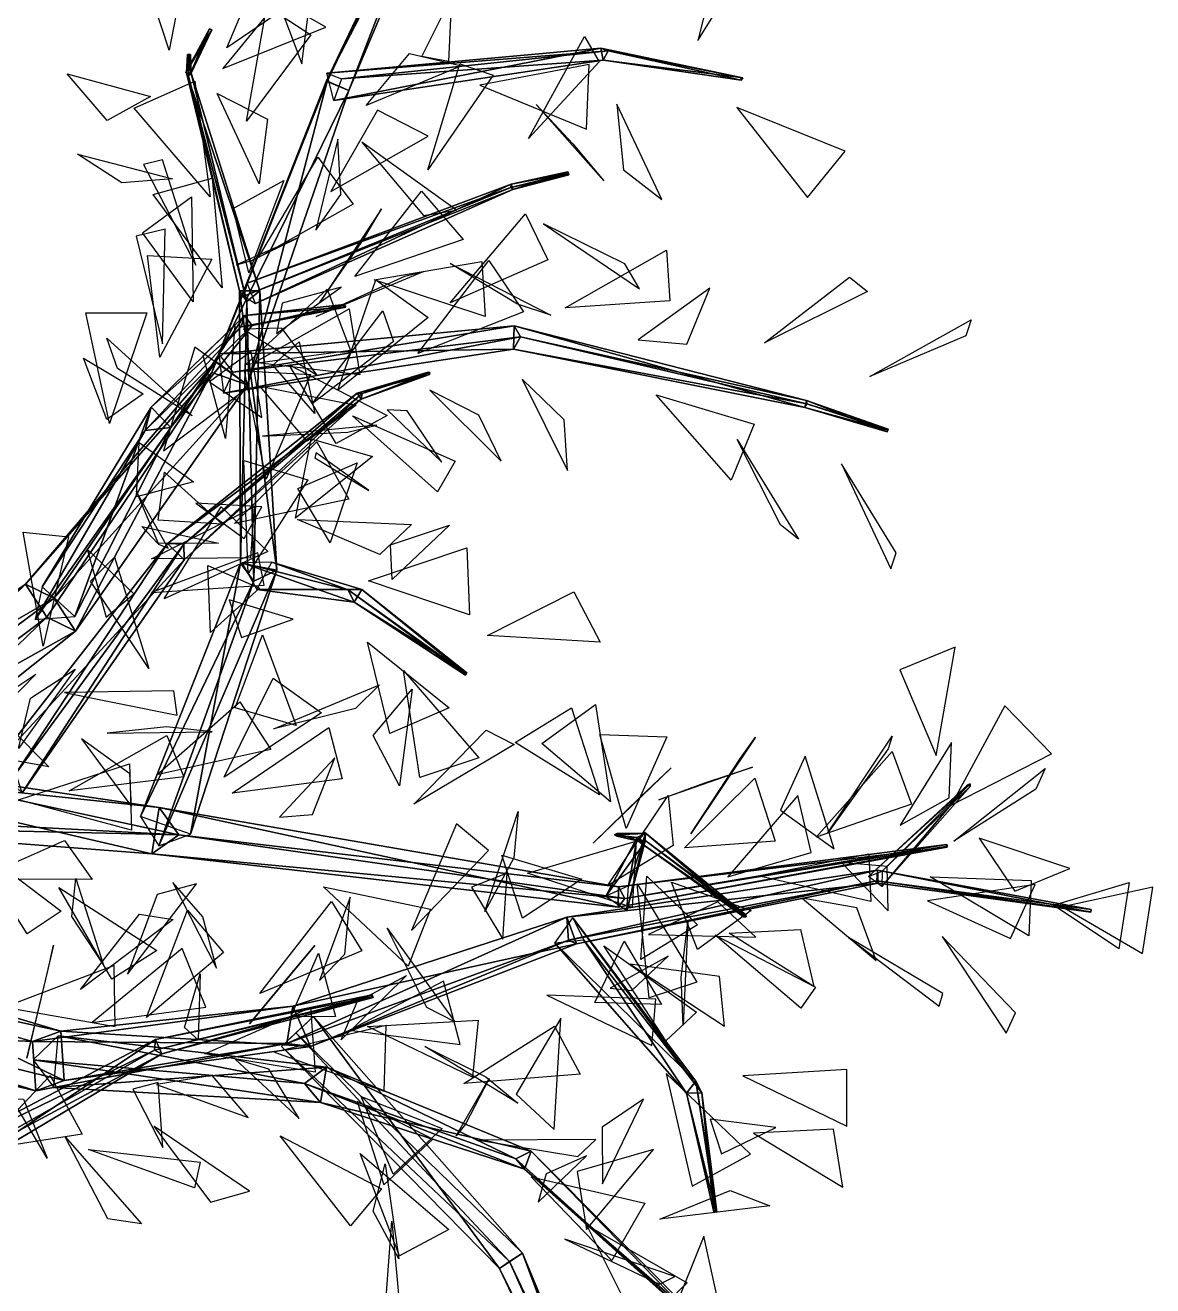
# Model space of a CAD drawing. Extents: x -154 to 171, y -158 to 169.
# Drawn here: x 120.8 to 171.2, y 2.1 to 58.4 of the extents above; entities that cross this region are included whole.
import ezdxf

# ---------------------------------------------------------------- set-up
doc = ezdxf.new("R2010")
doc.units = 0
doc.layers.add('Branches', color=15, linetype='CONTINUOUS')
doc.layers.add('Leaves', color=3, linetype='CONTINUOUS')

msp = doc.modelspace()

# ---------------------------------------------------------------- linework, layer by layer
at = {"layer": 'Branches', "color": 15}
for points in [[(140.642136, 68.158066, 219.573334), (140.244156, 68.369507, 219.818298), (134.288513, 55.895451, 218.036453)], [(140.244156, 68.369507, 219.818298), (134.315338, 55.871944, 216.819519), (134.288513, 55.895451, 218.036453)], [(140.244156, 68.369507, 219.818298), (140.302109, 68.446617, 219.319901), (134.315338, 55.871944, 216.819519)], [(140.302109, 68.446617, 219.319901), (135.288132, 55.472218, 217.457672), (134.315338, 55.871944, 216.819519)], [(140.302109, 68.446617, 219.319901), (140.642136, 68.158066, 219.573334), (135.288132, 55.472218, 217.457672)], [(140.642136, 68.158066, 219.573334), (134.288513, 55.895451, 218.036453), (135.288132, 55.472218, 217.457672)], [(129.163513, 58.182175, 266.436584), (129.05484, 58.230709, 266.384521), (128.005127, 56.268261, 266.602997)], [(129.05484, 58.230709, 266.384521), (128.175766, 56.168106, 266.458832), (128.005127, 56.268261, 266.602997)], [(129.163513, 58.182175, 266.436584), (128.005127, 56.268261, 266.602997), (128.20993, 56.1768, 266.701111)], [(129.05484, 58.230709, 266.384521), (129.145386, 58.177563, 266.308014), (128.175766, 56.168106, 266.458832)], [(129.145386, 58.177563, 266.308014), (128.20993, 56.1768, 266.701111), (128.175766, 56.168106, 266.458832)], [(129.145386, 58.177563, 266.308014), (129.163513, 58.182175, 266.436584), (128.20993, 56.1768, 266.701111)], [(129.163513, 58.182175, 266.436584), (129.145386, 58.177563, 266.308014), (129.05484, 58.230709, 266.384521)], [(128.124954, 56.980595, 268.064392), (128.07399, 57.083832, 268.004242), (128.032242, 56.256924, 266.534698)], [(128.07399, 57.083832, 268.004242), (128.244537, 56.249107, 266.566772), (128.032242, 56.256924, 266.534698)], [(128.124954, 56.980595, 268.064392), (128.032242, 56.256924, 266.534698), (128.114044, 56.107132, 266.661499)], [(128.07399, 57.083832, 268.004242), (128.202957, 57.070213, 268.011841), (128.244537, 56.249107, 266.566772)], [(128.202957, 57.070213, 268.011841), (128.07399, 57.083832, 268.004242), (128.124954, 56.980595, 268.064392)], [(128.202957, 57.070213, 268.011841), (128.114044, 56.107132, 266.661499), (128.244537, 56.249107, 266.566772)], [(128.202957, 57.070213, 268.011841), (128.124954, 56.980595, 268.064392), (128.114044, 56.107132, 266.661499)], [(146.886856, 57.248333, 210.729416), (146.555161, 57.35463, 210.281616), (134.309464, 56.236431, 216.978943)], [(146.555161, 57.35463, 210.281616), (134.620056, 55.020737, 217.27388), (134.309464, 56.236431, 216.978943)], [(146.886856, 57.248333, 210.729416), (134.309464, 56.236431, 216.978943), (134.962463, 55.982441, 218.060822)], [(146.555161, 57.35463, 210.281616), (146.656433, 56.823387, 210.43248), (134.620056, 55.020737, 217.27388)], [(146.656433, 56.823387, 210.43248), (146.886856, 57.248333, 210.729416), (134.962463, 55.982441, 218.060822)], [(152.896042, 56.027798, 204.700653), (146.555161, 57.35463, 210.281616), (146.886856, 57.248333, 210.729416)], [(152.896042, 56.027798, 204.700653), (152.81102, 56.053802, 204.605942), (146.555161, 57.35463, 210.281616)], [(152.81102, 56.053802, 204.605942), (146.656433, 56.823387, 210.43248), (146.555161, 57.35463, 210.281616)], [(152.827255, 55.931599, 204.646912), (146.886856, 57.248333, 210.729416), (146.656433, 56.823387, 210.43248)], [(152.827255, 55.931599, 204.646912), (152.896042, 56.027798, 204.700653), (146.886856, 57.248333, 210.729416)], [(146.656433, 56.823387, 210.43248), (134.962463, 55.982441, 218.060822), (134.620056, 55.020737, 217.27388)], [(152.81102, 56.053802, 204.605942), (152.827255, 55.931599, 204.646912), (146.656433, 56.823387, 210.43248)], [(128.114044, 56.107132, 266.661499), (128.032242, 56.256924, 266.534698), (130.398697, 46.521015, 256.701691)], [(128.032242, 56.256924, 266.534698), (131.314636, 46.521854, 256.87439), (130.398697, 46.521015, 256.701691)], [(128.032242, 56.256924, 266.534698), (128.244537, 56.249107, 266.566772), (131.314636, 46.521854, 256.87439)], [(128.244537, 56.249107, 266.566772), (128.114044, 56.107132, 266.661499), (130.728104, 46.045937, 257.420502)], [(128.114044, 56.107132, 266.661499), (130.398697, 46.521015, 256.701691), (130.728104, 46.045937, 257.420502)], [(128.244537, 56.249107, 266.566772), (130.728104, 46.045937, 257.420502), (131.314636, 46.521854, 256.87439)], [(134.288513, 55.895451, 218.036453), (129.169968, 42.858364, 218.877869), (129.345047, 43.351624, 220.732697)], [(134.288513, 55.895451, 218.036453), (134.315338, 55.871944, 216.819519), (129.169968, 42.858364, 218.877869)], [(134.315338, 55.871944, 216.819519), (130.753174, 42.316273, 219.873856), (129.169968, 42.858364, 218.877869)], [(135.288132, 55.472218, 217.457672), (134.288513, 55.895451, 218.036453), (129.345047, 43.351624, 220.732697)], [(134.315338, 55.871944, 216.819519), (135.288132, 55.472218, 217.457672), (130.753174, 42.316273, 219.873856)], [(152.896042, 56.027798, 204.700653), (152.827255, 55.931599, 204.646912), (152.81102, 56.053802, 204.605942)], [(135.288132, 55.472218, 217.457672), (129.345047, 43.351624, 220.732697), (130.753174, 42.316273, 219.873856)], [(145.085495, 51.763325, 263.3414), (145.084183, 51.832802, 263.231628), (142.5457, 51.286762, 262.837433)], [(145.084183, 51.832802, 263.231628), (142.625931, 51.038078, 262.834717), (142.5457, 51.286762, 262.837433)], [(145.084183, 51.832802, 263.231628), (145.115189, 51.706699, 263.228333), (142.625931, 51.038078, 262.834717)], [(145.085495, 51.763325, 263.3414), (145.115189, 51.706699, 263.228333), (145.084183, 51.832802, 263.231628)], [(142.524704, 51.140316, 263.056122), (142.5457, 51.286762, 262.837433), (130.744125, 46.860912, 256.733673)], [(142.5457, 51.286762, 262.837433), (131.109344, 45.946636, 256.74881), (130.744125, 46.860912, 256.733673)], [(142.5457, 51.286762, 262.837433), (142.625931, 51.038078, 262.834717), (131.109344, 45.946636, 256.74881)], [(145.085495, 51.763325, 263.3414), (142.5457, 51.286762, 262.837433), (142.524704, 51.140316, 263.056122)], [(145.115189, 51.706699, 263.228333), (145.085495, 51.763325, 263.3414), (142.524704, 51.140316, 263.056122)], [(145.115189, 51.706699, 263.228333), (142.524704, 51.140316, 263.056122), (142.625931, 51.038078, 262.834717)], [(142.524704, 51.140316, 263.056122), (130.744125, 46.860912, 256.733673), (130.587967, 46.281254, 257.51413)], [(142.625931, 51.038078, 262.834717), (142.524704, 51.140316, 263.056122), (130.587967, 46.281254, 257.51413)], [(142.625931, 51.038078, 262.834717), (130.587967, 46.281254, 257.51413), (131.109344, 45.946636, 256.74881)], [(130.398697, 46.521015, 256.701691), (131.314636, 46.521854, 256.87439), (132.067474, 34.02795, 250.131699)], [(130.728104, 46.045937, 257.420502), (130.398697, 46.521015, 256.701691), (130.451935, 34.34243, 250.025131)], [(130.398697, 46.521015, 256.701691), (132.067474, 34.02795, 250.131699), (130.451935, 34.34243, 250.025131)], [(131.314636, 46.521854, 256.87439), (130.728104, 46.045937, 257.420502), (131.035522, 33.544582, 251.32402)], [(131.314636, 46.521854, 256.87439), (131.035522, 33.544582, 251.32402), (132.067474, 34.02795, 250.131699)], [(130.728104, 46.045937, 257.420502), (130.451935, 34.34243, 250.025131), (131.035522, 33.544582, 251.32402)], [(135.151276, 45.792358, 254.937729), (130.468033, 44.904503, 247.894821), (130.967834, 44.96109, 247.652069)], [(135.151276, 45.792358, 254.937729), (135.041275, 45.781158, 255.005951), (130.468033, 44.904503, 247.894821)], [(135.041275, 45.781158, 255.005951), (130.630264, 45.410313, 247.704254), (130.468033, 44.904503, 247.894821)], [(135.082932, 45.898418, 254.968658), (130.967834, 44.96109, 247.652069), (130.630264, 45.410313, 247.704254)], [(135.041275, 45.781158, 255.005951), (135.082932, 45.898418, 254.968658), (130.630264, 45.410313, 247.704254)], [(135.082932, 45.898418, 254.968658), (135.151276, 45.792358, 254.937729), (130.967834, 44.96109, 247.652069)], [(135.082932, 45.898418, 254.968658), (135.041275, 45.781158, 255.005951), (135.151276, 45.792358, 254.937729)], [(130.630264, 45.410313, 247.704254), (127.336845, 40.410412, 234.978119), (126.4496, 41.319904, 234.810654)], [(130.468033, 44.904503, 247.894821), (130.630264, 45.410313, 247.704254), (126.4496, 41.319904, 234.810654)], [(130.630264, 45.410313, 247.704254), (130.967834, 44.96109, 247.652069), (127.336845, 40.410412, 234.978119)], [(130.967834, 44.96109, 247.652069), (126.187447, 40.268707, 235.49527), (127.336845, 40.410412, 234.978119)], [(130.967834, 44.96109, 247.652069), (130.468033, 44.904503, 247.894821), (126.187447, 40.268707, 235.49527)], [(130.468033, 44.904503, 247.894821), (126.4496, 41.319904, 234.810654), (126.187447, 40.268707, 235.49527)], [(142.676773, 44.954643, 225.069122), (130.112549, 42.884415, 218.873489), (129.470261, 43.697624, 220.304169)], [(142.644241, 43.913818, 225.005249), (142.676773, 44.954643, 225.069122), (129.470261, 43.697624, 220.304169)], [(142.676773, 44.954643, 225.069122), (142.964233, 44.465759, 224.193436), (130.112549, 42.884415, 218.873489)], [(155.666565, 41.297703, 229.196915), (142.676773, 44.954643, 225.069122), (142.644241, 43.913818, 225.005249)], [(155.747269, 41.611282, 229.23526), (142.964233, 44.465759, 224.193436), (142.676773, 44.954643, 225.069122)], [(155.666565, 41.297703, 229.196915), (155.747269, 41.611282, 229.23526), (142.676773, 44.954643, 225.069122)], [(142.964233, 44.465759, 224.193436), (129.685349, 41.944221, 220.306747), (130.112549, 42.884415, 218.873489)], [(142.964233, 44.465759, 224.193436), (142.644241, 43.913818, 225.005249), (129.685349, 41.944221, 220.306747)], [(155.757019, 41.47179, 228.940704), (142.644241, 43.913818, 225.005249), (142.964233, 44.465759, 224.193436)], [(155.747269, 41.611282, 229.23526), (155.757019, 41.47179, 228.940704), (142.964233, 44.465759, 224.193436)], [(142.644241, 43.913818, 225.005249), (129.470261, 43.697624, 220.304169), (129.685349, 41.944221, 220.306747)], [(155.757019, 41.47179, 228.940704), (155.666565, 41.297703, 229.196915), (142.644241, 43.913818, 225.005249)], [(129.345047, 43.351624, 220.732697), (120.840019, 33.408081, 224.673233), (122.122498, 32.784, 226.306274)], [(129.345047, 43.351624, 220.732697), (129.169968, 42.858364, 218.877869), (120.840019, 33.408081, 224.673233)], [(129.169968, 42.858364, 218.877869), (121.791519, 31.932009, 223.401642), (120.840019, 33.408081, 224.673233)], [(129.169968, 42.858364, 218.877869), (123.073997, 31.307928, 225.034683), (121.791519, 31.932009, 223.401642)], [(130.753174, 42.316273, 219.873856), (129.345047, 43.351624, 220.732697), (122.122498, 32.784, 226.306274)], [(129.169968, 42.858364, 218.877869), (130.753174, 42.316273, 219.873856), (123.073997, 31.307928, 225.034683)], [(138.891464, 42.77066, 226.531937), (138.835754, 42.884941, 226.55864), (135.662704, 41.938999, 224.452209)], [(138.835754, 42.884941, 226.55864), (135.884415, 41.922077, 224.209854), (135.662704, 41.938999, 224.452209)], [(138.912476, 42.872826, 226.454514), (135.8414, 41.669373, 224.415924), (135.884415, 41.922077, 224.209854)], [(138.912476, 42.872826, 226.454514), (138.891464, 42.77066, 226.531937), (135.8414, 41.669373, 224.415924)], [(138.835754, 42.884941, 226.55864), (138.912476, 42.872826, 226.454514), (135.884415, 41.922077, 224.209854)], [(138.912476, 42.872826, 226.454514), (138.835754, 42.884941, 226.55864), (138.891464, 42.77066, 226.531937)], [(130.753174, 42.316273, 219.873856), (122.122498, 32.784, 226.306274), (123.073997, 31.307928, 225.034683)], [(138.891464, 42.77066, 226.531937), (135.662704, 41.938999, 224.452209), (135.8414, 41.669373, 224.415924)], [(135.8414, 41.669373, 224.415924), (135.662704, 41.938999, 224.452209), (127.176788, 35.217472, 215.495621)], [(135.662704, 41.938999, 224.452209), (127.916725, 35.191116, 214.756577), (127.176788, 35.217472, 215.495621)], [(135.662704, 41.938999, 224.452209), (135.884415, 41.922077, 224.209854), (127.916725, 35.191116, 214.756577)], [(135.884415, 41.922077, 224.209854), (127.919899, 34.497971, 215.540115), (127.916725, 35.191116, 214.756577)], [(135.884415, 41.922077, 224.209854), (135.8414, 41.669373, 224.415924), (127.919899, 34.497971, 215.540115)], [(126.4496, 41.319904, 234.810654), (123.032669, 31.967461, 224.677032), (121.575653, 33.286137, 224.276016)], [(126.187447, 40.268707, 235.49527), (126.4496, 41.319904, 234.810654), (121.575653, 33.286137, 224.276016)], [(126.4496, 41.319904, 234.810654), (127.336845, 40.410412, 234.978119), (123.032669, 31.967461, 224.677032)], [(135.8414, 41.669373, 224.415924), (127.176788, 35.217472, 215.495621), (127.919899, 34.497971, 215.540115)], [(159.353836, 40.21376, 229.141708), (155.747269, 41.611282, 229.23526), (155.666565, 41.297703, 229.196915)], [(159.377396, 40.287704, 229.037537), (155.666565, 41.297703, 229.196915), (155.757019, 41.47179, 228.940704)], [(159.377396, 40.287704, 229.037537), (159.353836, 40.21376, 229.141708), (155.666565, 41.297703, 229.196915)], [(159.393585, 40.336506, 229.15683), (155.757019, 41.47179, 228.940704), (155.747269, 41.611282, 229.23526)], [(159.353836, 40.21376, 229.141708), (159.393585, 40.336506, 229.15683), (155.747269, 41.611282, 229.23526)], [(159.393585, 40.336506, 229.15683), (159.377396, 40.287704, 229.037537), (155.757019, 41.47179, 228.940704)], [(127.336845, 40.410412, 234.978119), (121.262711, 31.820419, 225.608826), (123.032669, 31.967461, 224.677032)], [(127.336845, 40.410412, 234.978119), (126.187447, 40.268707, 235.49527), (121.262711, 31.820419, 225.608826)], [(126.187447, 40.268707, 235.49527), (121.575653, 33.286137, 224.276016), (121.262711, 31.820419, 225.608826)], [(159.393585, 40.336506, 229.15683), (159.353836, 40.21376, 229.141708), (159.377396, 40.287704, 229.037537)], [(127.919899, 34.497971, 215.540115), (127.176788, 35.217472, 215.495621), (119.395866, 25.259792, 209.751678)], [(127.176788, 35.217472, 215.495621), (120.401184, 24.946177, 208.337311), (119.395866, 25.259792, 209.751678)], [(127.176788, 35.217472, 215.495621), (127.916725, 35.191116, 214.756577), (120.401184, 24.946177, 208.337311)], [(127.916725, 35.191116, 214.756577), (120.681229, 24.083467, 209.849518), (120.401184, 24.946177, 208.337311)], [(127.916725, 35.191116, 214.756577), (127.919899, 34.497971, 215.540115), (120.681229, 24.083467, 209.849518)], [(127.919899, 34.497971, 215.540115), (119.395866, 25.259792, 209.751678), (120.681229, 24.083467, 209.849518)], [(135.251251, 33.156509, 263.93161), (131.85321, 34.382385, 250.304611), (130.525513, 34.365631, 250.740311)], [(135.529572, 32.594696, 263.680298), (130.525513, 34.365631, 250.740311), (131.176208, 33.166943, 250.435959)], [(135.529572, 32.594696, 263.680298), (135.251251, 33.156509, 263.93161), (130.525513, 34.365631, 250.740311)], [(135.870605, 33.169361, 263.662354), (131.176208, 33.166943, 250.435959), (131.85321, 34.382385, 250.304611)], [(135.251251, 33.156509, 263.93161), (135.870605, 33.169361, 263.662354), (131.85321, 34.382385, 250.304611)], [(131.035522, 33.544582, 251.32402), (130.451935, 34.34243, 250.025131), (125.979195, 23.026628, 243.353195)], [(130.451935, 34.34243, 250.025131), (128.21698, 22.23237, 243.33403), (125.979195, 23.026628, 243.353195)], [(132.067474, 34.02795, 250.131699), (126.790367, 21.718664, 245.16153), (128.21698, 22.23237, 243.33403)], [(132.067474, 34.02795, 250.131699), (131.035522, 33.544582, 251.32402), (126.790367, 21.718664, 245.16153)], [(130.451935, 34.34243, 250.025131), (132.067474, 34.02795, 250.131699), (128.21698, 22.23237, 243.33403)], [(122.122498, 32.784, 226.306274), (120.840019, 33.408081, 224.673233), (109.729584, 25.650368, 227.163971)], [(120.840019, 33.408081, 224.673233), (110.82415, 23.674646, 225.559174), (109.729584, 25.650368, 227.163971)], [(120.840019, 33.408081, 224.673233), (121.791519, 31.932009, 223.401642), (110.82415, 23.674646, 225.559174)], [(131.035522, 33.544582, 251.32402), (125.979195, 23.026628, 243.353195), (126.790367, 21.718664, 245.16153)], [(122.122498, 32.784, 226.306274), (109.729584, 25.650368, 227.163971), (111.040382, 24.590445, 229.362915)], [(123.073997, 31.307928, 225.034683), (122.122498, 32.784, 226.306274), (111.040382, 24.590445, 229.362915)], [(135.870605, 33.169361, 263.662354), (135.529572, 32.594696, 263.680298), (131.176208, 33.166943, 250.435959)], [(140.452332, 29.441317, 272.538025), (135.870605, 33.169361, 263.662354), (135.251251, 33.156509, 263.93161)], [(140.495972, 29.338688, 272.471405), (135.251251, 33.156509, 263.93161), (135.529572, 32.594696, 263.680298)], [(140.495972, 29.338688, 272.471405), (140.452332, 29.441317, 272.538025), (135.251251, 33.156509, 263.93161)], [(140.566299, 29.447805, 272.476044), (135.529572, 32.594696, 263.680298), (135.870605, 33.169361, 263.662354)], [(140.452332, 29.441317, 272.538025), (140.566299, 29.447805, 272.476044), (135.870605, 33.169361, 263.662354)], [(140.566299, 29.447805, 272.476044), (140.495972, 29.338688, 272.471405), (135.529572, 32.594696, 263.680298)], [(121.791519, 31.932009, 223.401642), (112.134949, 22.614723, 227.758118), (110.82415, 23.674646, 225.559174)], [(121.791519, 31.932009, 223.401642), (123.073997, 31.307928, 225.034683), (112.134949, 22.614723, 227.758118)], [(123.073997, 31.307928, 225.034683), (111.040382, 24.590445, 229.362915), (112.134949, 22.614723, 227.758118)], [(140.452332, 29.441317, 272.538025), (140.495972, 29.338688, 272.471405), (140.566299, 29.447805, 272.476044)], [(126.802177, 23.4238, 244.406158), (111.691399, 25.662872, 226.623642), (109.739594, 25.237051, 228.398285)], [(126.802177, 23.4238, 244.406158), (127.695541, 22.206717, 242.97644), (111.691399, 25.662872, 226.623642)], [(127.695541, 22.206717, 242.97644), (112.124939, 23.02804, 226.523804), (111.691399, 25.662872, 226.623642)], [(126.488823, 21.347147, 244.466156), (109.739594, 25.237051, 228.398285), (110.173134, 22.602219, 228.298447)], [(126.488823, 21.347147, 244.466156), (126.802177, 23.4238, 244.406158), (109.739594, 25.237051, 228.398285)], [(163.058411, 24.478483, 174.926315), (158.518326, 20.336233, 185.149185), (159.128693, 20.586666, 185.490036)], [(163.058411, 24.478483, 174.926315), (162.951645, 24.434658, 174.866684), (158.518326, 20.336233, 185.149185)], [(162.951645, 24.434658, 174.866684), (159.115402, 19.898943, 185.210205), (158.518326, 20.336233, 185.149185)], [(162.951645, 24.434658, 174.866684), (163.056091, 24.358171, 174.87738), (159.115402, 19.898943, 185.210205)], [(163.056091, 24.358171, 174.87738), (159.128693, 20.586666, 185.490036), (159.115402, 19.898943, 185.210205)], [(163.056091, 24.358171, 174.87738), (163.058411, 24.478483, 174.926315), (159.128693, 20.586666, 185.490036)], [(163.056091, 24.358171, 174.87738), (162.951645, 24.434658, 174.866684), (163.058411, 24.478483, 174.926315)], [(147.321335, 18.96693, 254.583313), (126.802177, 23.4238, 244.406158), (126.488823, 21.347147, 244.466156)], [(147.321335, 18.96693, 254.583313), (147.345047, 19.880394, 254.494431), (126.802177, 23.4238, 244.406158)], [(147.345047, 19.880394, 254.494431), (127.695541, 22.206717, 242.97644), (126.802177, 23.4238, 244.406158)], [(127.695541, 22.206717, 242.97644), (110.173134, 22.602219, 228.298447), (112.124939, 23.02804, 226.523804)], [(127.695541, 22.206717, 242.97644), (126.488823, 21.347147, 244.466156), (110.173134, 22.602219, 228.298447)], [(147.624008, 19.354496, 253.808029), (126.488823, 21.347147, 244.466156), (127.695541, 22.206717, 242.97644)], [(147.345047, 19.880394, 254.494431), (147.624008, 19.354496, 253.808029), (127.695541, 22.206717, 242.97644)], [(148.517807, 21.858818, 268.033783), (148.181229, 22.083111, 267.984222), (146.779373, 19.455198, 254.331436)], [(148.181229, 22.083111, 267.984222), (147.795837, 19.927332, 254.166397), (146.779373, 19.455198, 254.331436)], [(147.158829, 22.209929, 273.366608), (147.272247, 22.26874, 273.390106), (148.549515, 22.267132, 267.99115)], [(147.272247, 22.26874, 273.390106), (147.158829, 22.209929, 273.366608), (147.264771, 22.139061, 273.391724)], [(147.158829, 22.209929, 273.366608), (148.549515, 22.267132, 267.99115), (148.181229, 22.083111, 267.984222)], [(147.264771, 22.139061, 273.391724), (147.158829, 22.209929, 273.366608), (148.181229, 22.083111, 267.984222)], [(147.272247, 22.26874, 273.390106), (147.264771, 22.139061, 273.391724), (148.517807, 21.858818, 268.033783)], [(147.264771, 22.139061, 273.391724), (148.181229, 22.083111, 267.984222), (148.517807, 21.858818, 268.033783)], [(147.272247, 22.26874, 273.390106), (148.517807, 21.858818, 268.033783), (148.549515, 22.267132, 267.99115)], [(148.549515, 22.267132, 267.99115), (147.715195, 18.819288, 254.387939), (147.795837, 19.927332, 254.166397)], [(148.549515, 22.267132, 267.99115), (148.517807, 21.858818, 268.033783), (147.715195, 18.819288, 254.387939)], [(148.181229, 22.083111, 267.984222), (148.549515, 22.267132, 267.99115), (147.795837, 19.927332, 254.166397)], [(152.960205, 18.527163, 271.731628), (148.51268, 22.308464, 268.109528), (148.209518, 21.933483, 268.131104)], [(152.960205, 18.527163, 271.731628), (153.041794, 18.628082, 271.72583), (148.51268, 22.308464, 268.109528)], [(153.041794, 18.628082, 271.72583), (148.526352, 21.967113, 267.768524), (148.51268, 22.308464, 268.109528)], [(148.517807, 21.858818, 268.033783), (146.779373, 19.455198, 254.331436), (147.715195, 18.819288, 254.387939)], [(162.051971, 21.699867, 258.524048), (147.321335, 18.96693, 254.583313), (147.624008, 19.354496, 253.808029)], [(162.051971, 21.699867, 258.524048), (162.026154, 21.647205, 258.639954), (147.321335, 18.96693, 254.583313)], [(162.026154, 21.647205, 258.639954), (147.345047, 19.880394, 254.494431), (147.321335, 18.96693, 254.583313)], [(162.026154, 21.647205, 258.639954), (162.011276, 21.774986, 258.621918), (147.345047, 19.880394, 254.494431)], [(162.011276, 21.774986, 258.621918), (147.624008, 19.354496, 253.808029), (147.345047, 19.880394, 254.494431)], [(162.011276, 21.774986, 258.621918), (162.051971, 21.699867, 258.524048), (147.624008, 19.354496, 253.808029)], [(153.045471, 18.536215, 271.634064), (148.209518, 21.933483, 268.131104), (148.526352, 21.967113, 267.768524)], [(153.045471, 18.536215, 271.634064), (152.960205, 18.527163, 271.731628), (148.209518, 21.933483, 268.131104)], [(153.041794, 18.628082, 271.72583), (153.045471, 18.536215, 271.634064), (148.526352, 21.967113, 267.768524)], [(162.026154, 21.647205, 258.639954), (162.051971, 21.699867, 258.524048), (162.011276, 21.774986, 258.621918)], [(147.624008, 19.354496, 253.808029), (147.321335, 18.96693, 254.583313), (126.488823, 21.347147, 244.466156)], [(158.950424, 20.049515, 185.566803), (158.920837, 20.629728, 185.332474), (145.037048, 18.526419, 186.665054)], [(158.920837, 20.629728, 185.332474), (145.10083, 17.498812, 185.823471), (145.037048, 18.526419, 186.665054)], [(158.920837, 20.629728, 185.332474), (158.891174, 20.142597, 184.95015), (145.10083, 17.498812, 185.823471)], [(168.475754, 18.870268, 184.364899), (158.891174, 20.142597, 184.95015), (158.920837, 20.629728, 185.332474)], [(168.462143, 18.751047, 184.414658), (158.920837, 20.629728, 185.332474), (158.950424, 20.049515, 185.566803)], [(168.462143, 18.751047, 184.414658), (168.475754, 18.870268, 184.364899), (158.920837, 20.629728, 185.332474)], [(158.950424, 20.049515, 185.566803), (145.037048, 18.526419, 186.665054), (145.46344, 17.331062, 187.106369)], [(158.891174, 20.142597, 184.95015), (145.46344, 17.331062, 187.106369), (145.10083, 17.498812, 185.823471)], [(158.891174, 20.142597, 184.95015), (158.950424, 20.049515, 185.566803), (145.46344, 17.331062, 187.106369)], [(168.475754, 18.870268, 184.364899), (168.452515, 18.769396, 184.286423), (158.891174, 20.142597, 184.95015)], [(168.452515, 18.769396, 184.286423), (158.950424, 20.049515, 185.566803), (158.891174, 20.142597, 184.95015)], [(168.452515, 18.769396, 184.286423), (168.462143, 18.751047, 184.414658), (158.950424, 20.049515, 185.566803)], [(152.960205, 18.527163, 271.731628), (153.045471, 18.536215, 271.634064), (153.041794, 18.628082, 271.72583)], [(168.462143, 18.751047, 184.414658), (168.452515, 18.769396, 184.286423), (168.475754, 18.870268, 184.364899)], [(145.037048, 18.526419, 186.665054), (132.522369, 12.878057, 190.751205), (132.783493, 14.545731, 191.896027)], [(145.037048, 18.526419, 186.665054), (145.10083, 17.498812, 185.823471), (132.522369, 12.878057, 190.751205)], [(145.46344, 17.331062, 187.106369), (145.037048, 18.526419, 186.665054), (132.783493, 14.545731, 191.896027)], [(150.792465, 11.194409, 175.517502), (144.496872, 17.358847, 186.44487), (145.304047, 18.499289, 186.126434)], [(151.063568, 10.66692, 175.909454), (145.304047, 18.499289, 186.126434), (145.8004, 17.498158, 187.02359)], [(151.063568, 10.66692, 175.909454), (150.792465, 11.194409, 175.517502), (145.304047, 18.499289, 186.126434)], [(145.10083, 17.498812, 185.823471), (133.58194, 12.749148, 192.514145), (132.522369, 12.878057, 190.751205)], [(145.10083, 17.498812, 185.823471), (145.46344, 17.331062, 187.106369), (133.58194, 12.749148, 192.514145)], [(150.379822, 10.65991, 175.715012), (145.8004, 17.498158, 187.02359), (144.496872, 17.358847, 186.44487)], [(150.379822, 10.65991, 175.715012), (151.063568, 10.66692, 175.909454), (145.8004, 17.498158, 187.02359)], [(145.46344, 17.331062, 187.106369), (132.783493, 14.545731, 191.896027), (133.58194, 12.749148, 192.514145)], [(150.792465, 11.194409, 175.517502), (150.379822, 10.65991, 175.715012), (144.496872, 17.358847, 186.44487)], [(122.414726, 13.422939, 200.812943), (109.769226, 16.194429, 205.509659), (110.928467, 16.840075, 208.025299)], [(122.568497, 11.2194, 201.293381), (110.928467, 16.840075, 208.025299), (110.575958, 14.163156, 208.919174)], [(122.568497, 11.2194, 201.293381), (122.414726, 13.422939, 200.812943), (110.928467, 16.840075, 208.025299)], [(121.145325, 12.970659, 198.997971), (109.416718, 13.517512, 206.403534), (109.769226, 16.194429, 205.509659)], [(122.414726, 13.422939, 200.812943), (121.145325, 12.970659, 198.997971), (109.769226, 16.194429, 205.509659)], [(136.37233, 14.928751, 211.182755), (136.306366, 14.957686, 211.290848), (126.601913, 12.586138, 206.344437)], [(136.306366, 14.957686, 211.290848), (126.642082, 13.051971, 205.829544), (126.601913, 12.586138, 206.344437)], [(136.37233, 14.928751, 211.182755), (126.601913, 12.586138, 206.344437), (126.931023, 12.416675, 205.747055)], [(136.306366, 14.957686, 211.290848), (136.331909, 15.05044, 211.203568), (126.642082, 13.051971, 205.829544)], [(136.331909, 15.05044, 211.203568), (126.931023, 12.416675, 205.747055), (126.642082, 13.051971, 205.829544)], [(136.331909, 15.05044, 211.203568), (136.37233, 14.928751, 211.182755), (126.931023, 12.416675, 205.747055)], [(136.37233, 14.928751, 211.182755), (136.331909, 15.05044, 211.203568), (136.306366, 14.957686, 211.290848)], [(121.299095, 10.76712, 199.478409), (110.575958, 14.163156, 208.919174), (109.416718, 13.517512, 206.403534)], [(121.299095, 10.76712, 199.478409), (122.568497, 11.2194, 201.293381), (110.575958, 14.163156, 208.919174)], [(132.783493, 14.545731, 191.896027), (121.145325, 12.970659, 198.997971), (122.414726, 13.422939, 200.812943)], [(132.783493, 14.545731, 191.896027), (132.522369, 12.878057, 190.751205), (121.145325, 12.970659, 198.997971)], [(133.58194, 12.749148, 192.514145), (132.783493, 14.545731, 191.896027), (122.414726, 13.422939, 200.812943)], [(142.018555, 2.82338, 192.025223), (133.703079, 14.077737, 192.229797), (132.273239, 12.743024, 192.340378)], [(143.046783, 3.504843, 191.961456), (132.911484, 13.352176, 190.591187), (133.703079, 14.077737, 192.229797)], [(142.018555, 2.82338, 192.025223), (143.046783, 3.504843, 191.961456), (133.703079, 14.077737, 192.229797)], [(121.145325, 12.970659, 198.997971), (121.299095, 10.76712, 199.478409), (109.416718, 13.517512, 206.403534)], [(126.601913, 12.586138, 206.344437), (126.642082, 13.051971, 205.829544), (114.684875, 6.779837, 201.805267)], [(126.642082, 13.051971, 205.829544), (115.334023, 5.525617, 201.657104), (114.684875, 6.779837, 201.805267)], [(126.642082, 13.051971, 205.829544), (126.931023, 12.416675, 205.747055), (115.334023, 5.525617, 201.657104)], [(132.522369, 12.878057, 190.751205), (121.299095, 10.76712, 199.478409), (121.145325, 12.970659, 198.997971)], [(133.307983, 11.097631, 207.967911), (122.296608, 13.226527, 199.568069), (121.177361, 12.151904, 201.304214)], [(134.293411, 11.814827, 206.926224), (122.096756, 10.906658, 199.564728), (122.296608, 13.226527, 199.568069)], [(133.307983, 11.097631, 207.967911), (134.293411, 11.814827, 206.926224), (122.296608, 13.226527, 199.568069)], [(133.58194, 12.749148, 192.514145), (122.414726, 13.422939, 200.812943), (122.568497, 11.2194, 201.293381)], [(142.471756, 3.133788, 190.933182), (132.273239, 12.743024, 192.340378), (132.911484, 13.352176, 190.591187)], [(143.046783, 3.504843, 191.961456), (142.471756, 3.133788, 190.933182), (132.911484, 13.352176, 190.591187)], [(126.601913, 12.586138, 206.344437), (114.684875, 6.779837, 201.805267), (114.932198, 5.986637, 202.938675)], [(126.931023, 12.416675, 205.747055), (126.601913, 12.586138, 206.344437), (114.932198, 5.986637, 202.938675)], [(126.931023, 12.416675, 205.747055), (114.932198, 5.986637, 202.938675), (115.334023, 5.525617, 201.657104)], [(132.522369, 12.878057, 190.751205), (122.568497, 11.2194, 201.293381), (121.299095, 10.76712, 199.478409)], [(132.522369, 12.878057, 190.751205), (133.58194, 12.749148, 192.514145), (122.568497, 11.2194, 201.293381)], [(142.471756, 3.133788, 190.933182), (142.018555, 2.82338, 192.025223), (132.273239, 12.743024, 192.340378)], [(134.028595, 10.235512, 206.84758), (121.177361, 12.151904, 201.304214), (122.096756, 10.906658, 199.564728)], [(134.028595, 10.235512, 206.84758), (133.307983, 11.097631, 207.967911), (121.177361, 12.151904, 201.304214)], [(134.293411, 11.814827, 206.926224), (134.028595, 10.235512, 206.84758), (122.096756, 10.906658, 199.564728)], [(142.757553, 7.724048, 217.57547), (134.293411, 11.814827, 206.926224), (133.307983, 11.097631, 207.967911)], [(143.443954, 8.063965, 217.13002), (134.028595, 10.235512, 206.84758), (134.293411, 11.814827, 206.926224)], [(142.757553, 7.724048, 217.57547), (143.443954, 8.063965, 217.13002), (134.293411, 11.814827, 206.926224)], [(143.136597, 7.255242, 216.938675), (133.307983, 11.097631, 207.967911), (134.028595, 10.235512, 206.84758)], [(143.136597, 7.255242, 216.938675), (142.757553, 7.724048, 217.57547), (133.307983, 11.097631, 207.967911)], [(151.683731, 5.446651, 165.77211), (150.379822, 10.65991, 175.715012), (150.792465, 11.194409, 175.517502)], [(151.734543, 5.34402, 165.833435), (150.792465, 11.194409, 175.517502), (151.063568, 10.66692, 175.909454)], [(151.734543, 5.34402, 165.833435), (151.683731, 5.446651, 165.77211), (150.792465, 11.194409, 175.517502)], [(143.443954, 8.063965, 217.13002), (143.136597, 7.255242, 216.938675), (134.028595, 10.235512, 206.84758)], [(151.606003, 5.352581, 165.816666), (151.063568, 10.66692, 175.909454), (150.379822, 10.65991, 175.715012)], [(151.683731, 5.446651, 165.77211), (151.606003, 5.352581, 165.816666), (150.379822, 10.65991, 175.715012)], [(151.606003, 5.352581, 165.816666), (151.734543, 5.34402, 165.833435), (151.063568, 10.66692, 175.909454)], [(151.214981, 0.077381, 225.757202), (143.443954, 8.063965, 217.13002), (142.757553, 7.724048, 217.57547)], [(151.340042, 0.146531, 225.667282), (143.136597, 7.255242, 216.938675), (143.443954, 8.063965, 217.13002)], [(151.214981, 0.077381, 225.757202), (151.340042, 0.146531, 225.667282), (143.443954, 8.063965, 217.13002)], [(151.258377, 0.010089, 225.61055), (142.757553, 7.724048, 217.57547), (143.136597, 7.255242, 216.938675)], [(151.258377, 0.010089, 225.61055), (151.214981, 0.077381, 225.757202), (142.757553, 7.724048, 217.57547)], [(151.340042, 0.146531, 225.667282), (151.258377, 0.010089, 225.61055), (143.136597, 7.255242, 216.938675)], [(151.734543, 5.34402, 165.833435), (151.606003, 5.352581, 165.816666), (151.683731, 5.446651, 165.77211)], [(147.986771, -9.742431, 191.66745), (143.046783, 3.504843, 191.961456), (142.018555, 2.82338, 192.025223)], [(148.470551, -9.561027, 191.630844), (142.471756, 3.133788, 190.933182), (143.046783, 3.504843, 191.961456)], [(147.986771, -9.742431, 191.66745), (148.470551, -9.561027, 191.630844), (143.046783, 3.504843, 191.961456)], [(148.169693, -9.598127, 191.210846), (142.018555, 2.82338, 192.025223), (142.471756, 3.133788, 190.933182)], [(148.169693, -9.598127, 191.210846), (147.986771, -9.742431, 191.66745), (142.018555, 2.82338, 192.025223)], [(148.470551, -9.561027, 191.630844), (148.169693, -9.598127, 191.210846), (142.471756, 3.133788, 190.933182)]]:
    msp.add_3dface(points, dxfattribs=at)
at = {"layer": 'Leaves', "color": 3}
for points in [[(129.833862, 57.375866, 266.092102), (131.790024, 62.014656, 267.472321), (133.575562, 59.930897, 268.684662)], [(127.261742, 57.273495, 264.816895), (125.791092, 61.728718, 262.528198), (127.882156, 60.501366, 260.761536)], [(133.192505, 56.66473, 219.547302), (133.717651, 60.867294, 222.598969), (131.394348, 61.407925, 220.779648)], [(150.892944, 57.706287, 204.460678), (152.817825, 60.780647, 200.706589), (151.138779, 58.702297, 199.342316)], [(129.650757, 56.446056, 268.219421), (134.256256, 58.293697, 269.839813), (132.165192, 59.521049, 271.606476)], [(130.7099, 54.097771, 262.414825), (131.62355, 59.235306, 262.559631), (133.595169, 57.956219, 264.424194)], [(138.547745, 56.984917, 212.312988), (139.870651, 59.659054, 208.029419), (139.748428, 56.76807, 207.237411)], [(143.313217, 53.32024, 262.191437), (145.827408, 57.879253, 262.571198), (146.481613, 56.756645, 259.867157)], [(136.058716, 54.801498, 215.333405), (137.995621, 57.116661, 211.074478), (140.318924, 56.576031, 212.893799)], [(138.8125, 51.926594, 260.572113), (140.253021, 56.65588, 262.248047), (141.742188, 56.15654, 259.692078)], [(141.138962, 55.713699, 216.553345), (145.911728, 53.744438, 217.323242), (146.033951, 56.635422, 218.11525)], [(126.427422, 55.200985, 267.370972), (124.486893, 54.128139, 272.096771), (122.701355, 56.211899, 270.88443)], [(129.087082, 50.713844, 258.133545), (125.696663, 54.680573, 258.275482), (128.406204, 55.878891, 257.803894)], [(131.281448, 51.292068, 215.929764), (129.404251, 55.333122, 213.21022), (131.658966, 54.183105, 211.599716)], [(143.663162, 54.841042, 210.695145), (145.296753, 53.079399, 206.060715), (146.689896, 51.435207, 208.147766)], [(147.275238, 54.86076, 208.532639), (147.562943, 51.925278, 204.225647), (149.278336, 50.591507, 206.294098)], [(152.639557, 54.701855, 206.888046), (155.798889, 50.686222, 205.818771), (157.477936, 52.764572, 207.183044)], [(134.4879, 50.956699, 220.658279), (138.827133, 53.433376, 222.170563), (136.572418, 54.583393, 223.781067)], [(133.80928, 49.225647, 260.866364), (134.934372, 50.826435, 265.705963), (134.79129, 53.286919, 263.995544)], [(135.874771, 53.159908, 216.970673), (138.631531, 49.886528, 213.981476), (140.104263, 50.12476, 216.584229)], [(127.403603, 51.515686, 264.139618), (125.134567, 51.348835, 268.83786), (123.162949, 52.627922, 266.973297)], [(131.256897, 48.01252, 255.081467), (133.897232, 52.487476, 254.578079), (135.479568, 50.386024, 253.135818)], [(128.455795, 47.664028, 219.865829), (126.957062, 52.375908, 221.539734), (126.101875, 52.167721, 218.671753)], [(129.62413, 46.647449, 254.595581), (126.538498, 50.825157, 254.070633), (129.181305, 51.546318, 252.847748)], [(130.819244, 47.316551, 249.783218), (130.112991, 50.198105, 254.078323), (132.384125, 51.446037, 252.566833)], [(128.32695, 46.029533, 244.843536), (126.061188, 49.106071, 248.400391), (128.254333, 50.717674, 247.138321)], [(135.556763, 47.15295, 252.789032), (138.53096, 50.971226, 254.744766), (140.397263, 48.809647, 253.825806)], [(133.976074, 45.97702, 222.835037), (135.950104, 48.814552, 226.746765), (136.746094, 50.185806, 224.199997)], [(139.812134, 45.977131, 221.637329), (143.190903, 49.952854, 221.471436), (144.182068, 47.897381, 219.523972)], [(126.958702, 44.14941, 221.040512), (127.083557, 49.267204, 222.061569), (125.775375, 48.954853, 219.379944)], [(143.988144, 49.515469, 263.934296), (148.282379, 46.605209, 264.517273), (147.628174, 47.727818, 267.221313)], [(130.943222, 47.870003, 261.571777), (132.978241, 48.873959, 266.272919), (130.268692, 47.67564, 266.744507)], [(126.841171, 43.548019, 235.122314), (126.291504, 48.100761, 237.616394), (129.162292, 47.926426, 236.763046)], [(144.9617, 45.753529, 223.409073), (149.4897, 48.327911, 223.063187), (149.631531, 46.066319, 221.097214)], [(133.83168, 45.367275, 218.42955), (137.79245, 47.173126, 215.548386), (138.647629, 47.381313, 218.416367)], [(136.425735, 47.01017, 257.46048), (141.23613, 47.829769, 255.606155), (141.379211, 45.369286, 257.316589)], [(138.376221, 43.715805, 224.122009), (141.541809, 47.866043, 224.054489), (143.09552, 45.577774, 222.892685)], [(139.816559, 47.732166, 261.976532), (144.311508, 45.423264, 263.285889), (142.822342, 45.922604, 265.841858)], [(134.803513, 42.075638, 221.057663), (136.494553, 47.010178, 221.259354), (138.838654, 45.328564, 220.43634)], [(153.86264, 44.191105, 227.979218), (157.675522, 47.126961, 230.002228), (158.479767, 46.492672, 227.182495)], [(130.671463, 43.209217, 239.551971), (134.324921, 46.593979, 241.115829), (135.365616, 43.851177, 241.743515)], [(132.047714, 44.603222, 258.627747), (134.945892, 46.684052, 262.438354), (132.303085, 45.962891, 263.661255)], [(148.22641, 44.327141, 228.771774), (150.401505, 44.128597, 233.513016), (151.418823, 46.627773, 232.201843)], [(131.077637, 43.317234, 217.144653), (135.309662, 45.708874, 215.242004), (135.782547, 42.760525, 214.95285)], [(124.5923, 40.588917, 230.621872), (123.529701, 45.527943, 231.935989), (126.253204, 45.537476, 230.67804)], [(133.645691, 41.46452, 253.937012), (136.800812, 45.621273, 253.808044), (137.28064, 44.256031, 256.435944)], [(158.577271, 42.692963, 228.582458), (163.112137, 45.21954, 229.131332), (162.870544, 44.50275, 226.228256)], [(129.776688, 39.913307, 219.486343), (128.773636, 43.618793, 223.023743), (130.187637, 44.962833, 220.744675)], [(130.584061, 44.800354, 259.02356), (133.879196, 42.745781, 262.512238), (132.29686, 44.847233, 263.954498)], [(128.29126, 40.935238, 254.639679), (124.948677, 43.037025, 258.054321), (124.468857, 44.402267, 255.426422)], [(127.007996, 39.36813, 225.071121), (130.837082, 42.239765, 227.154816), (128.406403, 43.994583, 227.043518)], [(133.07074, 44.236309, 254.600739), (133.764343, 41.027798, 258.659607), (131.898041, 43.189377, 259.578552)], [(126.09285, 41.909695, 241.464661), (124.47522, 40.760216, 246.292908), (123.434532, 43.503017, 245.665222)], [(129.061646, 42.444225, 222.749268), (131.398499, 40.862045, 227.140839), (130.925613, 43.810394, 227.429993)], [(131.587585, 38.096558, 249.47438), (130.617401, 42.943298, 247.795731), (133.572647, 42.775501, 248.283966)], [(132.621216, 43.210365, 249.100632), (136.99527, 40.93858, 250.820129), (134.724136, 39.690647, 252.331619)], [(143.038544, 42.565678, 226.937515), (145.057266, 38.483906, 229.489746), (144.915436, 40.745499, 231.455719)], [(131.316452, 42.250542, 245.212891), (135.618042, 41.409286, 248.048141), (133.424896, 39.797684, 249.310211)], [(138.906738, 42.073833, 225.296326), (142.096848, 38.90757, 227.951141), (141.105682, 40.963043, 229.898605)], [(149.032318, 41.860291, 224.695084), (153.403961, 40.551441, 222.160187), (152.386642, 38.052265, 223.471359)], [(137.007172, 41.199707, 227.246826), (139.44278, 38.86462, 231.229935), (137.889069, 41.152889, 232.391739)], [(135.453003, 40.929192, 220.578751), (140.047836, 38.901119, 219.15593), (139.251846, 37.529865, 221.702698)], [(131.42305, 40.015236, 219.344193), (135.237305, 40.192699, 215.784714), (136.545486, 40.505051, 218.466339)], [(125.803009, 37.30788, 218.903458), (125.91304, 39.731506, 214.281342), (128.343719, 37.976688, 214.392639)], [(130.177048, 36.115459, 214.302963), (133.857269, 39.767666, 213.696915), (135.28067, 37.210899, 214.357895)], [(132.908463, 36.35667, 253.43866), (133.608322, 39.901054, 257.206604), (136.339157, 39.110878, 256.248383)], [(152.654572, 39.864552, 228.60791), (155.388412, 35.421303, 228.79126), (154.584167, 36.055592, 231.610992)], [(130.787796, 33.877628, 246.993042), (130.594391, 38.929092, 245.69101), (133.452927, 38.070049, 245.389725)], [(133.762772, 39.05098, 224.273575), (136.175491, 37.588654, 228.665665), (133.83139, 39.270267, 229.488678)], [(127.044052, 38.409729, 236.854523), (129.629547, 36.09227, 240.752548), (126.758766, 36.266605, 241.605896)], [(134.452209, 35.257225, 263.402374), (133.004532, 37.681679, 267.792847), (135.659439, 38.835903, 267.005951)], [(157.318176, 38.788872, 229.651184), (159.5112, 34.086311, 229.079697), (159.752792, 34.803101, 231.982773)], [(126.782059, 35.19025, 218.03511), (127.205582, 35.010258, 223.23494), (125.782188, 37.567024, 222.573959)], [(126.461861, 34.538876, 227.836624), (131.060059, 36.864296, 228.672623), (130.885818, 34.578156, 230.607361)], [(127.035263, 32.750858, 211.384949), (129.583527, 36.865669, 209.42926), (131.667831, 34.863098, 210.23262)], [(130.614471, 35.452282, 254.455704), (131.397186, 36.864082, 259.419983), (128.44194, 37.031879, 258.931732)], [(132.986008, 36.302853, 219.348312), (138.092834, 36.06958, 220.404694), (136.678833, 34.72554, 222.683762)], [(121.619461, 30.641836, 210.075302), (120.726624, 35.736103, 210.783325), (122.763824, 35.51432, 208.5923)], [(126.029739, 35.982685, 233.699081), (129.466675, 35.240002, 237.557312), (126.743172, 35.230469, 238.815262)], [(137.228088, 33.615341, 268.140289), (137.156555, 35.163403, 273.125122), (139.791168, 36.038883, 271.988312)], [(124.436279, 31.927923, 216.07663), (125.682014, 32.96777, 221.038162), (123.59771, 34.970341, 220.234802)], [(136.163528, 33.55463, 257.433777), (140.564117, 35.02253, 259.827515), (140.680725, 32.036366, 259.564423)], [(126.346428, 29.631363, 246.696289), (123.740379, 33.542385, 248.968369), (124.813736, 34.611328, 246.378922)], [(126.47197, 33.033207, 224.952484), (131.497025, 33.356529, 223.576187), (131.222504, 34.811508, 226.185333)], [(131.29393, 33.225468, 259.011658), (129.098251, 31.253439, 263.317474), (128.981644, 34.239605, 263.580566)], [(130.48494, 31.015558, 252.280273), (132.794342, 31.84609, 256.887543), (129.935806, 32.705132, 257.188812)], [(141.489899, 31.1141, 270.802338), (145.351257, 33.067127, 273.722198), (146.528137, 30.810322, 272.134186)], [(131.430771, 31.136379, 253.532166), (132.935822, 27.087864, 256.463776), (130.204987, 27.878038, 257.421997)], [(136.123474, 30.809923, 262.51767), (139.776062, 27.881336, 264.826752), (137.121155, 26.72711, 265.613647)], [(161.543884, 25.755379, 176.558716), (162.388657, 30.584642, 174.765793), (159.922836, 29.572926, 173.388779)], [(117.856575, 25.885893, 290.609985), (119.775902, 28.374537, 294.778046), (121.289352, 29.390064, 292.395142)], [(120.517563, 26.058044, 239.44371), (121.050774, 28.311243, 244.122253), (123.058716, 29.606071, 242.307983)], [(137.738403, 29.550787, 266.19278), (141.097031, 25.637951, 267.00473), (138.462418, 24.762472, 268.141541)], [(129.714783, 24.784111, 242.469284), (131.907181, 29.203959, 240.763916), (134.066818, 27.648888, 242.148727)], [(131.933807, 26.943424, 247.90271), (136.655869, 28.914398, 248.935867), (135.58252, 27.845455, 251.525314)], [(122.583549, 28.571375, 226.374603), (127.617332, 27.547649, 225.445648), (127.460571, 28.641731, 228.234634)], [(138.125244, 28.707731, 271.728607), (137.55098, 24.389929, 274.60556), (136.3741, 26.646736, 276.193573)], [(126.709084, 24.878778, 240.284607), (130.408936, 28.143162, 241.988983), (131.802689, 26.015615, 240.398071)], [(146.500137, 23.986441, 271.640259), (142.721085, 26.335091, 274.370209), (145.242569, 27.876461, 274.88623)], [(146.987885, 23.679323, 266.781494), (143.922546, 26.288801, 270.104797), (146.315384, 28.024897, 269.594635)], [(162.212799, 23.529604, 181.667953), (166.699738, 25.818918, 180.298126), (164.609482, 27.970577, 180.332413)], [(117.368683, 26.060623, 223.250565), (120.188934, 26.933655, 218.94545), (121.879883, 25.240839, 220.755173)], [(122.793755, 24.172333, 207.925339), (127.158562, 26.648277, 206.487244), (127.916367, 24.790117, 208.717255)], [(125.572975, 23.472273, 247.455399), (125.496574, 24.934423, 252.466003), (123.336929, 26.489494, 251.081192)], [(124.486572, 26.747149, 213.135361), (129.173401, 26.807543, 215.433182), (127.1362, 27.029327, 217.624207)], [(130.077881, 24.071884, 242.782867), (134.390533, 27.006182, 242.985168), (134.993225, 24.713568, 241.1465)], [(138.194336, 23.579992, 248.931122), (141.430847, 26.876713, 251.361481), (142.681595, 26.238157, 248.710464)], [(147.690903, 22.490822, 256.749207), (146.511124, 26.681934, 259.628906), (149.503128, 26.58544, 259.432465)], [(150.577026, 22.249826, 256.020782), (152.797958, 25.62466, 259.326538), (153.465088, 26.565109, 256.556976)], [(156.69603, 22.288866, 185.025726), (159.568848, 26.613251, 185.570343), (159.402573, 26.053711, 182.627686)], [(156.175064, 22.097898, 254.994873), (159.582611, 25.931814, 254.025482), (160.440613, 23.578171, 252.374969)], [(159.939651, 22.639654, 259.821899), (162.125183, 23.863062, 264.401947), (162.233643, 26.336054, 262.707092)], [(120.527138, 23.76058, 232.180725), (125.4813, 25.377701, 232.482651), (125.567604, 22.407045, 232.073074)], [(132.19281, 22.996256, 249.460754), (133.668991, 23.104944, 254.46666), (134.664261, 25.645208, 253.21907)], [(156.977921, 21.583488, 184.559128), (155.693237, 25.723639, 181.650742), (154.58847, 23.310898, 180.251404)], [(146.211639, 21.834909, 254.920883), (148.32637, 23.906408, 259.22052), (149.694885, 25.192644, 256.881134)], [(149.14595, 23.761841, 269.37381), (151.208893, 24.534492, 274.106384), (153.340134, 25.230156, 272.112946)], [(162.328842, 21.919207, 184.25029), (166.419281, 25.161886, 184.192902), (166.003098, 24.249086, 181.365616)], [(150.287842, 21.626095, 261.837341), (153.432663, 24.729177, 264.617828), (154.352844, 21.91473, 265.09964)], [(146.856354, 19.930853, 184.327209), (149.557663, 23.958071, 182.394745), (149.779373, 21.732521, 180.395309)], [(152.23233, 20.324465, 188.123718), (155.960648, 21.409294, 191.612686), (155.364761, 23.967915, 190.164108)], [(141.374542, 18.782093, 185.904892), (142.851715, 23.239412, 183.624481), (142.6707, 21.178392, 181.452057)], [(138.082367, 17.934702, 190.913193), (141.532837, 21.501448, 192.532608), (140.106888, 22.689407, 190.175613)], [(163.467926, 22.047632, 175.837494), (165.05632, 19.680347, 171.464508), (167.522141, 20.692064, 172.841522)], [(118.28318, 21.915083, 289.18866), (122.427559, 18.79561, 288.602997), (120.914108, 17.780083, 290.985901)], [(118.668076, 20.219465, 206.426559), (122.58461, 21.955875, 203.444016), (123.814606, 20.212488, 205.552979)], [(143.278656, 20.483971, 249.172653), (148.130341, 21.917725, 247.885971), (147.949463, 18.961674, 247.407394)], [(145.700775, 20.229404, 262.43927), (143.053986, 18.474411, 266.582275), (142.133804, 21.288858, 266.100464)], [(153.582245, 20.366055, 269.915771), (158.531357, 21.348665, 271.253967), (158.616379, 19.227076, 269.134613)], [(159.358002, 20.791643, 179.448166), (157.30423, 20.964308, 174.6521), (159.394485, 18.812649, 174.617813)], [(140.773376, 19.864479, 253.945877), (142.179489, 17.534903, 258.400757), (142.360367, 20.490953, 258.879333)], [(148.608505, 20.351213, 272.196411), (150.867874, 18.177374, 276.370087), (148.34639, 16.636003, 275.854065)], [(161.274643, 20.325502, 256.530701), (165.795502, 20.161705, 253.925903), (165.687042, 17.688713, 255.620758)], [(122.320358, 19.848141, 237.007004), (126.706268, 17.041677, 237.377823), (124.698326, 15.746849, 239.192093)], [(123.085533, 20.244978, 243.306976), (124.304817, 16.427332, 246.651962), (122.911072, 18.554878, 248.242874)], [(125.393929, 15.971585, 196.762268), (128.473114, 20.014149, 195.567993), (126.719421, 19.531937, 193.18219)], [(127.424599, 20.077217, 246.894073), (129.369736, 16.247097, 249.859985), (128.767044, 18.539711, 251.698654)], [(134.159515, 19.885962, 244.696716), (138.941116, 18.881451, 242.859024), (137.945831, 16.341187, 244.106613)], [(148.172379, 20.007118, 267.022614), (150.848846, 15.622065, 266.096405), (148.717606, 14.926401, 268.089844)], [(149.705048, 20.082663, 267.286377), (153.268417, 18.821274, 270.886536), (150.87558, 17.085178, 271.396698)], [(161.151871, 19.255991, 185.276901), (164.86972, 17.57782, 182.019379), (165.974487, 19.990561, 183.418716)], [(166.788834, 19.064411, 182.389008), (170.164658, 20.073589, 178.537338), (169.704681, 17.109085, 178.525772)], [(167.186996, 18.986179, 186.608582), (170.766983, 16.900358, 189.783951), (171.226959, 19.864861, 189.795517)], [(131.302185, 15.11074, 206.532318), (134.516251, 19.221573, 206.387985), (135.870743, 17.014704, 204.873032)], [(133.976883, 15.700178, 212.033615), (135.103668, 16.865982, 216.995605), (135.348343, 19.415829, 215.434067)], [(148.683823, 17.742996, 183.362549), (153.487701, 17.628092, 181.323044), (151.785629, 19.216396, 179.430893)], [(155.554977, 19.368742, 258.564331), (158.853821, 16.594437, 261.508972), (157.995819, 18.94808, 263.159485)], [(123.287964, 15.287878, 200.694412), (125.935768, 18.654491, 203.678543), (127.442322, 18.423338, 201.094589)], [(126.241066, 14.037296, 204.006195), (128.07251, 18.834484, 203.066635), (129.682465, 16.950621, 201.375748)], [(137.007843, 18.035341, 249.706879), (140.029114, 13.842799, 250.444733), (138.778366, 14.481355, 253.095749)], [(150.438629, 18.294197, 271.863708), (150.228928, 13.699184, 274.331879), (150.143906, 15.820775, 276.451233)], [(151.668762, 17.718298, 254.744995), (156.154221, 15.403075, 253.414474), (155.487091, 14.462626, 256.184052)], [(152.28244, 17.806288, 183.655243), (155.483963, 17.97835, 179.535706), (156.079849, 15.419728, 180.984283)], [(157.619003, 17.619398, 185.86145), (161.67601, 14.551904, 184.686249), (161.842285, 15.111444, 187.628906)], [(161.809982, 17.653986, 185.70372), (164.675369, 13.334663, 185.084808), (165.091553, 14.247463, 187.912094)], [(120.893379, 12.227122, 205.233658), (121.827286, 16.130947, 208.571014), (122.087723, 17.275976, 205.810379)], [(123.808037, 13.814094, 202.648346), (128.897781, 14.494613, 203.587143), (127.843636, 17.124952, 202.602219)], [(130.846222, 13.754266, 207.389816), (132.387589, 15.600769, 212.022797), (133.765778, 17.254936, 209.933701)], [(132.695511, 14.063083, 188.419922), (133.938293, 16.920574, 184.231812), (134.68576, 14.086031, 183.594116)], [(147.593399, 17.458191, 257.736145), (149.27121, 14.615166, 261.779938), (146.279205, 14.711659, 261.976379)], [(146.690247, 17.246656, 252.678177), (150.833298, 14.279334, 251.546768), (149.464783, 12.993098, 253.886154)], [(119.917404, 14.50437, 205.393768), (124.839104, 13.640228, 206.903793), (124.790726, 16.359468, 205.637543)], [(147.932343, 15.253993, 178.104401), (149.568054, 16.779615, 173.387741), (146.966003, 15.344619, 172.975281)], [(147.858154, 16.422388, 188.343536), (152.08667, 13.652061, 189.645416), (151.86496, 15.877612, 191.644852)], [(127.937775, 13.594614, 191.441406), (128.636032, 15.987805, 186.854996), (128.548294, 13.043481, 186.286438)], [(134.95015, 13.042566, 210.112366), (135.654617, 14.73886, 214.998703), (137.865097, 15.919237, 213.349319)], [(135.328964, 13.472694, 194.13092), (140.267227, 12.834736, 195.698273), (139.51976, 15.669279, 196.335968)], [(144.132599, 15.031472, 189.233353), (148.836472, 12.793686, 188.893005), (149.017487, 14.854706, 191.06543)], [(128.844742, 12.419025, 200.723846), (133.579422, 14.489495, 199.98497), (133.77655, 11.594064, 199.22496)], [(131.959869, 12.483973, 196.572296), (136.870834, 10.745335, 196.90332), (136.958572, 13.689659, 197.471878)], [(136.120132, 13.642763, 209.009872), (141.066727, 13.926474, 207.366455), (140.822052, 11.376626, 208.927994)], [(140.431396, 11.093698, 211.397629), (144.487274, 13.646021, 213.467773), (145.626328, 11.51343, 211.69165)], [(144.766251, 14.008714, 183.751953), (142.762939, 10.615854, 180.327728), (144.465012, 9.027549, 182.219879)], [(138.683441, 12.739969, 187.931351), (141.414017, 11.392756, 183.691177), (142.839966, 10.204798, 186.048172)], [(130.20578, 12.182279, 209.817993), (133.065094, 9.52096, 213.280884), (131.710602, 11.72783, 214.795837)], [(118.776688, 8.110435, 200.538757), (121.930733, 11.448939, 198.057556), (123.371117, 8.819507, 198.164215)], [(126.690361, 11.041597, 207.771576), (130.789169, 9.571631, 210.65062), (129.179214, 11.455494, 212.341507)], [(140.508148, 9.26965, 217.732956), (140.090424, 8.750172, 222.91037), (141.559219, 11.319157, 222.41748)], [(149.478333, 11.536988, 181.283203), (150.643204, 6.503602, 180.536133), (153.245255, 7.938599, 180.948593)], [(152.904343, 11.437898, 176.631989), (157.554916, 9.18759, 175.884842), (157.547134, 11.710274, 174.261261)], [(125.632782, 10.834604, 205.926941), (126.968987, 8.235972, 210.25264), (126.771858, 11.131404, 211.01265)], [(120.224327, 10.413136, 197.401367), (120.743797, 10.38717, 192.207199), (121.797943, 7.75683, 193.192123)], [(135.653656, 10.293485, 194.703323), (136.858673, 6.555393, 198.142014), (139.050369, 8.598814, 198.286682)], [(135.842346, 10.516795, 188.690628), (139.460693, 9.084434, 185.211273), (137.268997, 7.041013, 185.066605)], [(148.466934, 10.392355, 175.028717), (146.616928, 9.134898, 170.312134), (146.62471, 6.612214, 171.935715)], [(126.571068, 9.181323, 197.26944), (129.101105, 5.793313, 194.208344), (130.854797, 6.275524, 196.594147)], [(151.951157, 7.941306, 166.140915), (154.37471, 9.117631, 161.669601), (151.438675, 9.497787, 161.184631)], [(153.380142, 8.87654, 171.487793), (157.368927, 6.458557, 169.144089), (156.947372, 9.043038, 167.680283)], [(122.604012, 8.712685, 200.883835), (126.027092, 4.817909, 201.486542), (124.520538, 5.049062, 204.070496)], [(132.216827, 8.752431, 204.333511), (136.746353, 6.377767, 203.287354), (135.368164, 4.723599, 205.37645)], [(141.106049, 8.557413, 192.729218), (145.522629, 7.82123, 195.412842), (146.325089, 8.591728, 192.62674)], [(123.65139, 8.146367, 203.801254), (128.647736, 7.569766, 202.403397), (128.387299, 6.424737, 205.164032)], [(135.79631, 7.964527, 207.612305), (139.756744, 4.567015, 207.7603), (137.546265, 3.386638, 209.409698)], [(148.904709, 8.138942, 171.474365), (145.49501, 7.155571, 167.64592), (145.916565, 4.57109, 169.109726)], [(136.912231, 7.507512, 213.446671), (137.521255, 3.253972, 216.410873), (136.382202, 5.386563, 218.186996)], [(144.1035, 7.059056, 221.107407), (143.747681, 5.789713, 226.158356), (145.905502, 7.862457, 225.940338)], [(143.432648, 6.925676, 214.230972), (148.515274, 5.743938, 214.087891), (147.046478, 3.174953, 214.58078)], [(149.19426, 5.024547, 222.643265), (152.336014, 6.302779, 226.611328), (154.111374, 5.624042, 224.290253)], [(137.211212, 4.940742, 190.607239), (137.617996, 0.506471, 187.88295), (136.815536, -0.264027, 190.669052)], [(145.931305, 4.753011, 217.273941), (150.407761, 2.182217, 216.497757), (148.249939, 0.109473, 216.715775)], [(144.947144, 4.140001, 192.3237), (149.174423, 2.12776, 194.632584), (149.85434, 2.461725, 191.729797)], [(151.152664, 4.263936, 168.092514), (149.308212, -0.313743, 166.391678), (152.244247, -0.693899, 166.876648)]]:
    msp.add_3dface(points, dxfattribs=at)

doc.saveas('drawing.dxf')
